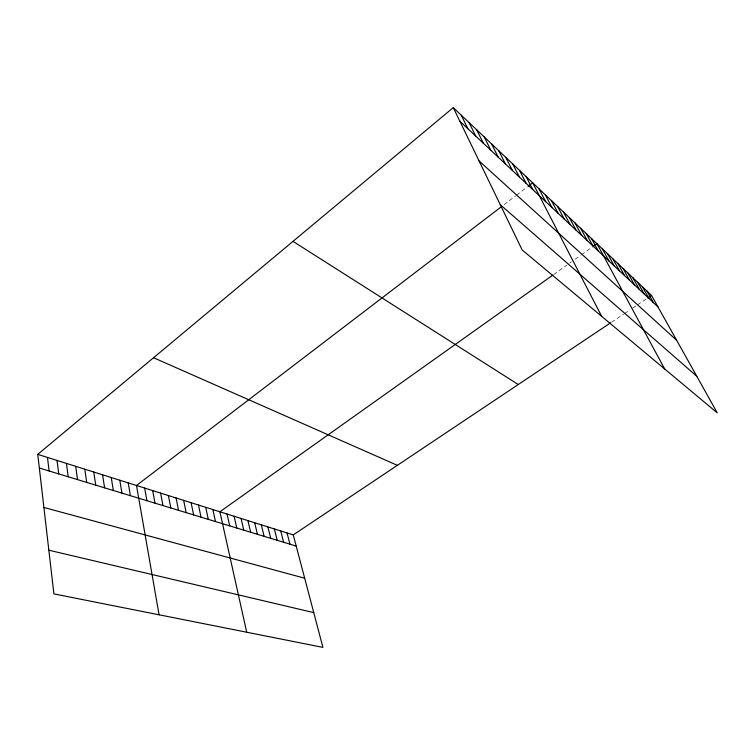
<?xml version="1.0" encoding="UTF-8"?>
<svg xmlns="http://www.w3.org/2000/svg" width="755" height="755" viewBox="0 0 755 755"><rect width="100%" height="100%" fill="white"/><g stroke="black" fill="none" stroke-linecap="round" stroke-linejoin="round"><path stroke-width="0.57" stroke-dasharray="3.77 2.83" d="M504.132 204.624L515.637 195.838M516.524 195.158L527.264 186.947M553.651 274.518L566.977 265.043M569.676 263.127L571.478 261.843M575.083 259.286L580.51 255.426M581.426 254.775L592.382 246.989M611.578 322.177L623.498 314.203M624.432 313.589L629.991 309.871M632.775 308.012L636.512 305.511M637.456 304.878L646.846 298.602"/><path stroke-width="1.13" d="M37.75 454.368L293.261 534.908L322.913 647.375L53.898 593.892L37.75 454.368L453.274 107.625L651.565 295.45L717.25 412.862L522.186 249.98L453.274 107.625M500.612 207.314L136.504 485.503L159.078 614.806M528.17 186.258L532.662 182.823L601.678 316.354M552.764 275.15L219.894 511.786L246.715 632.228M593.298 246.338L596.969 243.723L664.683 368.968M293.261 534.908L610.663 322.781M647.79 297.97L651.565 295.45M48.839 550.206L313.75 612.626M43.894 507.464L304.68 578.217M39.326 468.006L296.205 546.091M153.558 357.738L397.366 465.335M293.006 241.364L518.279 384.531M500.244 204.662L696.761 376.235M479.104 160.975L676.64 340.279M459.861 121.225L658.02 306.974M647.007 291.128L653.471 302.717M642.373 286.74L648.856 298.395M637.664 282.285L644.166 293.988M632.879 277.746L639.391 289.514M628.009 273.131L634.53 284.965M623.054 268.44L629.595 280.332M618.015 263.665L624.564 275.622M612.89 258.814L619.459 270.828M607.671 253.869L614.249 265.949M602.367 248.848L608.955 260.985M591.627 238.674L598.243 250.943M586.201 233.531L592.817 245.866M580.67 228.293L587.305 240.694M575.046 222.97L581.69 235.428M569.327 217.544L575.971 230.067M563.494 212.023L570.138 224.603M557.549 206.398L564.212 219.044M551.509 200.67L558.162 213.382M545.346 194.828L552.009 207.606M539.061 188.882L545.733 201.727M526.141 176.642L532.813 189.609M519.497 170.347L526.159 183.38M512.721 163.929L519.383 177.019M505.803 157.38L512.466 170.536M498.753 150.698L505.406 163.92M491.552 143.884L498.206 157.172M484.21 136.929L490.854 150.283M476.716 129.832L483.351 143.242M469.072 122.584L475.688 136.06M461.258 115.185L467.855 128.727M287.042 532.945L289.967 544.195M280.747 530.963L283.644 542.269M274.358 528.953L277.236 540.325M267.874 526.905L270.734 538.343M261.305 524.838L264.137 536.343M254.652 522.743L257.455 534.304M247.895 520.61L250.669 532.247M241.043 518.449L243.789 530.161M234.097 516.26L236.815 528.038M227.047 514.042L229.737 525.886M212.853 509.568L215.477 521.545M205.709 507.313L208.295 519.365M198.471 505.029L201.019 517.156M191.119 502.717L193.629 514.91M183.654 500.357L186.136 512.626M176.085 497.979L178.529 510.314M168.403 495.554L170.8 507.973M160.607 493.1L162.967 505.586M152.689 490.599L155.011 503.17M144.658 488.07L146.923 500.716M128.218 482.889L130.388 495.686M119.8 480.237L121.923 493.109M111.259 477.547L113.325 490.505M102.576 474.81L104.596 487.843M93.762 472.026L95.725 485.144M84.796 469.204L86.702 482.407M75.698 466.335L77.538 479.623M66.44 463.419L68.224 476.792M57.031 460.456L58.748 473.913M47.471 457.436L49.122 470.978"/></g></svg>
